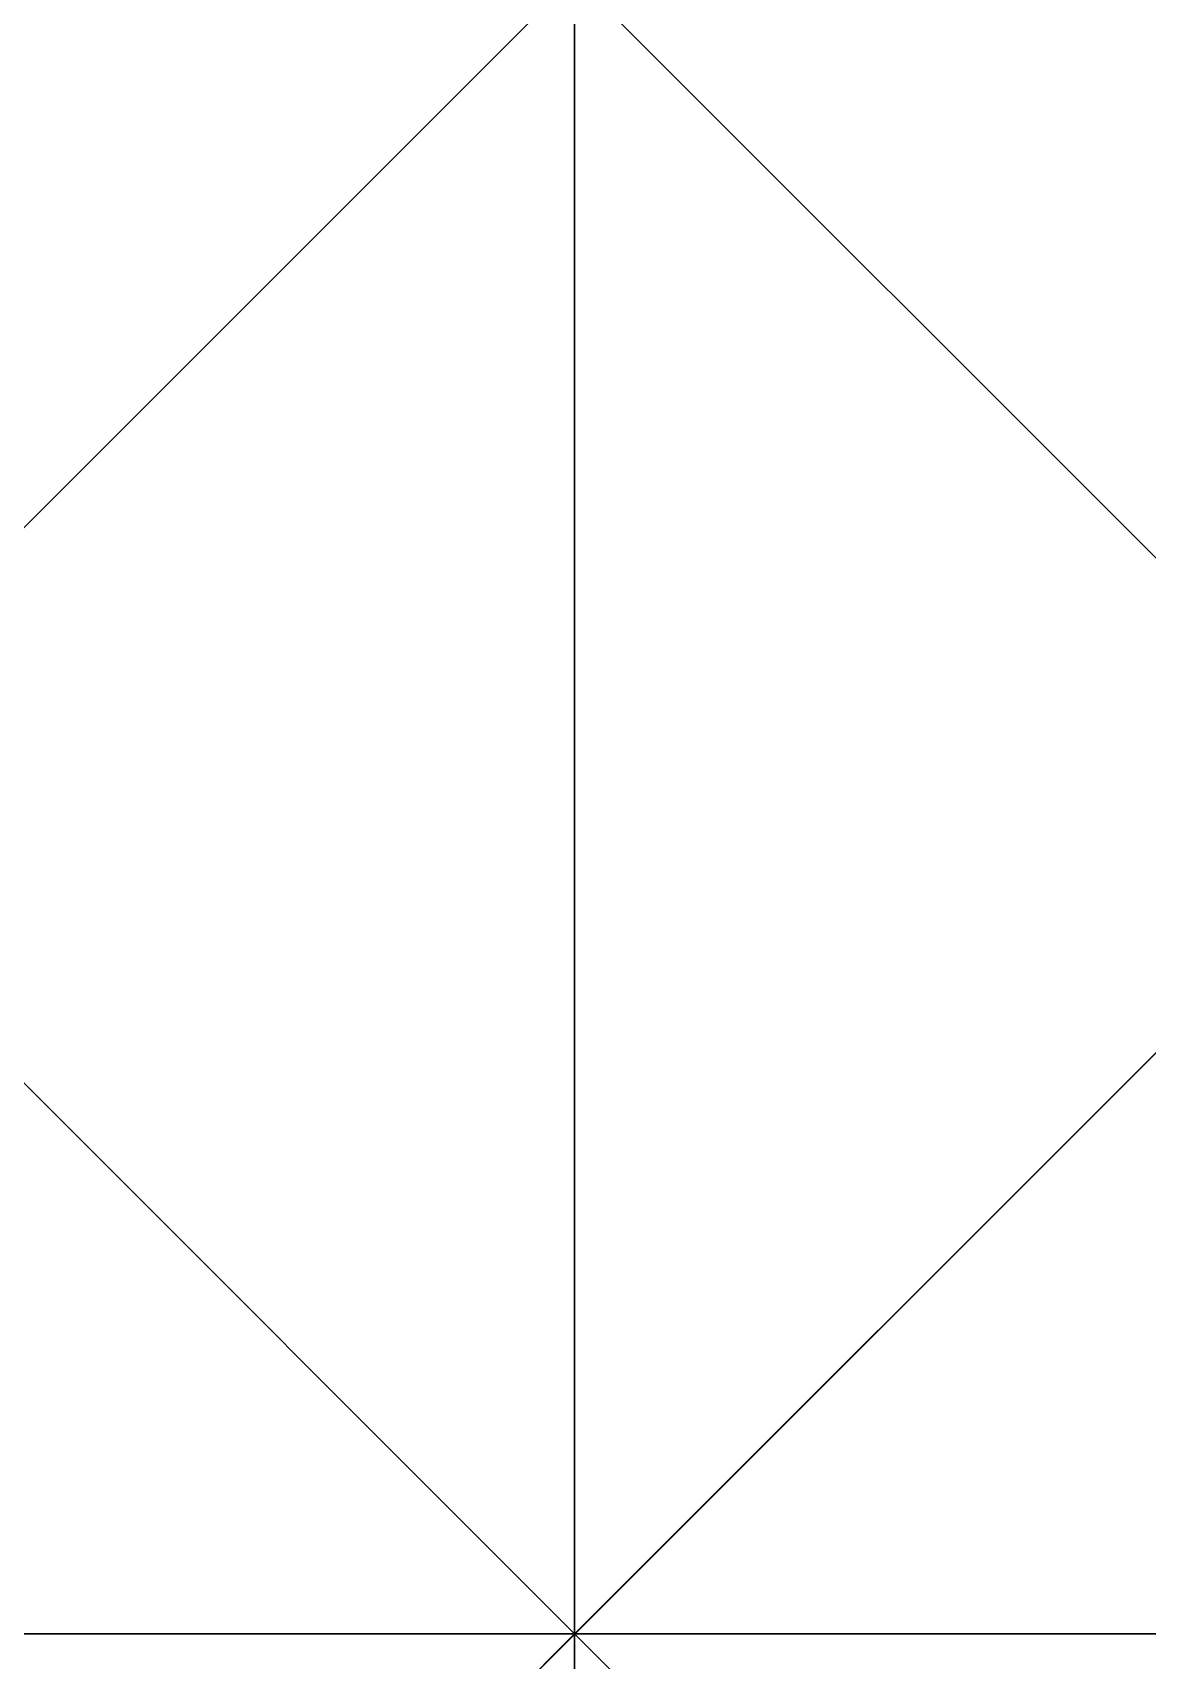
# Model space of a CAD drawing. Header units: metres. Extents: x 0 to 810, y 0 to 745.
# Drawn here: x 0.673 to 1.346, y 3.984 to 4.966 of the extents above; entities that cross this region are included whole.
import ezdxf

# ---------------------------------------------------------------- set-up
doc = ezdxf.new("R2010")
doc.units = ezdxf.units.M
doc.layers.add('forest', color=7, linetype='Continuous')
doc.layers.add('forestfragmentation', color=7, linetype='Continuous')

msp = doc.modelspace()

# ---------------------------------------------------------------- linework, layer by layer
at = {"layer": 'forest', "color": 167}
msp.add_lwpolyline([(0, 0), (0, 4), (2, 4), (3, 5), (3, 6), (2, 7), (2, 9), (1, 10), (0, 10), (0, 63), (63, 63)], dxfattribs=at)
msp.add_lwpolyline([(0, 0), (0, 4), (2, 4), (3, 5), (3, 6), (2, 7), (2, 9), (1, 10), (0, 10), (0, 63), (63, 63)], dxfattribs=at)
msp.add_lwpolyline([(0, 0), (0, 4), (2, 4), (3, 5), (3, 6), (2, 7), (2, 9), (1, 10), (0, 10), (0, 63), (63, 63)], dxfattribs=at)
msp.add_lwpolyline([(0, 0), (0, 4), (2, 4), (3, 5), (3, 6), (2, 7), (2, 9), (1, 10), (0, 10), (0, 63), (63, 63)], dxfattribs=at)
at = {"layer": 'forest', "color": 178}
msp.add_lwpolyline([(2, 0), (2, 4), (1, 5), (0, 5), (0, 63), (63, 63), (63, 0), (2, 0)], dxfattribs=at)
msp.add_lwpolyline([(2, 0), (2, 4), (1, 5), (0, 5), (0, 63), (63, 63), (63, 0), (2, 0)], dxfattribs=at)
msp.add_lwpolyline([(2, 0), (2, 4), (1, 5), (0, 5), (0, 63), (63, 63), (63, 0), (2, 0)], dxfattribs=at)
msp.add_lwpolyline([(2, 0), (2, 4), (1, 5), (0, 5), (0, 63), (63, 63), (63, 0), (2, 0)], dxfattribs=at)
at = {"layer": 'forest', "color": 162}
for points in [[(2, 0), (3, 0), (4, 1), (5, 1), (6, 2), (6, 3), (3, 6), (2, 5), (2, 4), (1, 3), (1, 5), (0, 6), (0, 63), (63, 63)], [(2, 0), (3, 0), (4, 1), (5, 1), (6, 2), (6, 3), (3, 6), (2, 5), (2, 4), (1, 3), (1, 5), (0, 6), (0, 63), (63, 63)], [(2, 0), (3, 0), (4, 1), (5, 1), (6, 2), (6, 3), (3, 6), (2, 5), (2, 4), (1, 3), (1, 5), (0, 6), (0, 63), (63, 63)], [(2, 0), (3, 0), (4, 1), (5, 1), (6, 2), (6, 3), (3, 6), (2, 5), (2, 4), (1, 3), (1, 5), (0, 6), (0, 63), (63, 63)], [(11, 18), (11, 12), (10, 11), (10, 8), (9, 7), (7, 7), (6, 8), (5, 8), (3, 6), (2, 6), (0, 4), (1, 3), (1, 2), (2, 1), (2, 0), (0, 0)], [(11, 18), (11, 12), (10, 11), (10, 8), (9, 7), (7, 7), (6, 8), (5, 8), (3, 6), (2, 6), (0, 4), (1, 3), (1, 2), (2, 1), (2, 0), (0, 0)], [(11, 18), (11, 12), (10, 11), (10, 8), (9, 7), (7, 7), (6, 8), (5, 8), (3, 6), (2, 6), (0, 4), (1, 3), (1, 2), (2, 1), (2, 0), (0, 0)], [(11, 18), (11, 12), (10, 11), (10, 8), (9, 7), (7, 7), (6, 8), (5, 8), (3, 6), (2, 6), (0, 4), (1, 3), (1, 2), (2, 1), (2, 0), (0, 0)]]:
    msp.add_lwpolyline(points, dxfattribs=at)
at = {"layer": 'forest', "color": 119}
msp.add_lwpolyline([(0, 0), (0, 3), (1, 4), (0, 5), (0, 9), (2, 9), (4, 11), (4, 12), (2, 14), (0, 14), (0, 63), (63, 63)], dxfattribs=at)
msp.add_lwpolyline([(0, 0), (0, 3), (1, 4), (0, 5), (0, 9), (2, 9), (4, 11), (4, 12), (2, 14), (0, 14), (0, 63), (63, 63)], dxfattribs=at)
msp.add_lwpolyline([(0, 0), (0, 3), (1, 4), (0, 5), (0, 9), (2, 9), (4, 11), (4, 12), (2, 14), (0, 14), (0, 63), (63, 63)], dxfattribs=at)
msp.add_lwpolyline([(0, 0), (0, 3), (1, 4), (0, 5), (0, 9), (2, 9), (4, 11), (4, 12), (2, 14), (0, 14), (0, 63), (63, 63)], dxfattribs=at)
at = {"layer": 'forest', "color": 177}
for points in [[(0, 0), (0, 4), (1, 4), (1, 3), (3, 1), (4, 1), (6, 3), (6, 14), (7, 15), (7, 17), (8, 18), (5, 21), (2, 21), (1, 22), (0, 22), (0, 25), (1, 25), (3, 27), (3, 28), (2, 29), (1, 29), (0, 28), (0, 27), (0, 40)], [(0, 0), (0, 4), (1, 4), (1, 3), (3, 1), (4, 1), (6, 3), (6, 14), (7, 15), (7, 17), (8, 18), (5, 21), (2, 21), (1, 22), (0, 22), (0, 25), (1, 25), (3, 27), (3, 28), (2, 29), (1, 29), (0, 28), (0, 27), (0, 40)], [(0, 0), (0, 4), (1, 4), (1, 3), (3, 1), (4, 1), (6, 3), (6, 14), (7, 15), (7, 17), (8, 18), (5, 21), (2, 21), (1, 22), (0, 22), (0, 25), (1, 25), (3, 27), (3, 28), (2, 29), (1, 29), (0, 28), (0, 27), (0, 40)], [(0, 0), (0, 4), (1, 4), (1, 3), (3, 1), (4, 1), (6, 3), (6, 14), (7, 15), (7, 17), (8, 18), (5, 21), (2, 21), (1, 22), (0, 22), (0, 25), (1, 25), (3, 27), (3, 28), (2, 29), (1, 29), (0, 28), (0, 27), (0, 40)], [(10, 2), (6, 2), (6, 4), (7, 5), (7, 6), (6, 7), (5, 6), (3, 6), (3, 8), (2, 9), (1, 8), (1, 1), (2, 0), (4, 0), (0, 0)], [(10, 2), (6, 2), (6, 4), (7, 5), (7, 6), (6, 7), (5, 6), (3, 6), (3, 8), (2, 9), (1, 8), (1, 1), (2, 0), (4, 0), (0, 0)], [(10, 2), (6, 2), (6, 4), (7, 5), (7, 6), (6, 7), (5, 6), (3, 6), (3, 8), (2, 9), (1, 8), (1, 1), (2, 0), (4, 0), (0, 0)], [(10, 2), (6, 2), (6, 4), (7, 5), (7, 6), (6, 7), (5, 6), (3, 6), (3, 8), (2, 9), (1, 8), (1, 1), (2, 0), (4, 0), (0, 0)]]:
    msp.add_lwpolyline(points, dxfattribs=at)
at = {"layer": 'forest', "color": 114}
for points in [[(0, 0), (0, 3), (1, 4), (2, 3), (3, 4), (3, 8), (2, 9), (1, 9), (0, 8), (0, 7), (0, 34), (6, 34), (7, 35), (8, 35), (9, 36), (10, 36), (11, 37)], [(0, 0), (0, 3), (1, 4), (2, 3), (3, 4), (3, 8), (2, 9), (1, 9), (0, 8), (0, 7), (0, 34), (6, 34), (7, 35), (8, 35), (9, 36), (10, 36), (11, 37)], [(0, 0), (0, 3), (1, 4), (2, 3), (3, 4), (3, 8), (2, 9), (1, 9), (0, 8), (0, 7), (0, 34), (6, 34), (7, 35), (8, 35), (9, 36), (10, 36), (11, 37)], [(0, 0), (0, 3), (1, 4), (2, 3), (3, 4), (3, 8), (2, 9), (1, 9), (0, 8), (0, 7), (0, 34), (6, 34), (7, 35), (8, 35), (9, 36), (10, 36), (11, 37)], [(8, 3), (7, 3), (6, 4), (2, 4), (0, 6), (0, 12), (3, 12), (4, 11), (5, 11), (6, 12), (8, 12)], [(8, 3), (7, 3), (6, 4), (2, 4), (0, 6), (0, 12), (3, 12), (4, 11), (5, 11), (6, 12), (8, 12)], [(8, 3), (7, 3), (6, 4), (2, 4), (0, 6), (0, 12), (3, 12), (4, 11), (5, 11), (6, 12), (8, 12)], [(8, 3), (7, 3), (6, 4), (2, 4), (0, 6), (0, 12), (3, 12), (4, 11), (5, 11), (6, 12), (8, 12)]]:
    msp.add_lwpolyline(points, dxfattribs=at)
at = {"layer": 'forest', "color": 55}
for points in [[(0, 0), (0, 4), (3, 4), (4, 5), (7, 5), (9, 7), (7, 9), (7, 10), (6, 11), (6, 19)], [(0, 0), (0, 4), (3, 4), (4, 5), (7, 5), (9, 7), (7, 9), (7, 10), (6, 11), (6, 19)], [(0, 0), (0, 4), (3, 4), (4, 5), (7, 5), (9, 7), (7, 9), (7, 10), (6, 11), (6, 19)], [(0, 0), (0, 4), (3, 4), (4, 5), (7, 5), (9, 7), (7, 9), (7, 10), (6, 11), (6, 19)], [(0, 0), (0, 4), (2, 4), (3, 3), (4, 3), (5, 2), (6, 2), (7, 1), (8, 1), (9, 0), (10, 0), (11, 1), (15, 1), (16, 2), (17, 2), (17, 0), (0, 0)], [(0, 0), (0, 4), (2, 4), (3, 3), (4, 3), (5, 2), (6, 2), (7, 1), (8, 1), (9, 0), (10, 0), (11, 1), (15, 1), (16, 2), (17, 2), (17, 0), (0, 0)], [(0, 0), (0, 4), (2, 4), (3, 3), (4, 3), (5, 2), (6, 2), (7, 1), (8, 1), (9, 0), (10, 0), (11, 1), (15, 1), (16, 2), (17, 2), (17, 0), (0, 0)], [(0, 0), (0, 4), (2, 4), (3, 3), (4, 3), (5, 2), (6, 2), (7, 1), (8, 1), (9, 0), (10, 0), (11, 1), (15, 1), (16, 2), (17, 2), (17, 0), (0, 0)]]:
    msp.add_lwpolyline(points, dxfattribs=at)
at = {"layer": 'forest', "color": 157}
msp.add_lwpolyline([(0, 0), (0, 2), (1, 2), (2, 3), (1, 4), (0, 4), (0, 8), (2, 8), (6, 12), (5, 13), (5, 14), (3, 16), (2, 16), (1, 17), (1, 19)], dxfattribs=at)
msp.add_lwpolyline([(0, 0), (0, 2), (1, 2), (2, 3), (1, 4), (0, 4), (0, 8), (2, 8), (6, 12), (5, 13), (5, 14), (3, 16), (2, 16), (1, 17), (1, 19)], dxfattribs=at)
msp.add_lwpolyline([(0, 0), (0, 2), (1, 2), (2, 3), (1, 4), (0, 4), (0, 8), (2, 8), (6, 12), (5, 13), (5, 14), (3, 16), (2, 16), (1, 17), (1, 19)], dxfattribs=at)
msp.add_lwpolyline([(0, 0), (0, 2), (1, 2), (2, 3), (1, 4), (0, 4), (0, 8), (2, 8), (6, 12), (5, 13), (5, 14), (3, 16), (2, 16), (1, 17), (1, 19)], dxfattribs=at)
at = {"layer": 'forest', "color": 60}
msp.add_lwpolyline([(0, 4), (0, 19), (2, 19), (3, 18), (3, 17), (4, 16), (4, 15), (5, 14), (5, 13), (6, 12), (6, 10), (3, 10), (2, 9), (2, 8), (3, 7), (2, 6), (2, 4), (0, 4)], dxfattribs=at)
msp.add_lwpolyline([(0, 4), (0, 19), (2, 19), (3, 18), (3, 17), (4, 16), (4, 15), (5, 14), (5, 13), (6, 12), (6, 10), (3, 10), (2, 9), (2, 8), (3, 7), (2, 6), (2, 4), (0, 4)], dxfattribs=at)
msp.add_lwpolyline([(0, 4), (0, 19), (2, 19), (3, 18), (3, 17), (4, 16), (4, 15), (5, 14), (5, 13), (6, 12), (6, 10), (3, 10), (2, 9), (2, 8), (3, 7), (2, 6), (2, 4), (0, 4)], dxfattribs=at)
msp.add_lwpolyline([(0, 4), (0, 19), (2, 19), (3, 18), (3, 17), (4, 16), (4, 15), (5, 14), (5, 13), (6, 12), (6, 10), (3, 10), (2, 9), (2, 8), (3, 7), (2, 6), (2, 4), (0, 4)], dxfattribs=at)
at = {"layer": 'forest', "color": 137}
msp.add_lwpolyline([(1, 18), (1, 17), (2, 16), (2, 15), (3, 14), (3, 13), (4, 12), (4, 11), (5, 10), (5, 4), (0, 4)], dxfattribs=at)
msp.add_lwpolyline([(1, 18), (1, 17), (2, 16), (2, 15), (3, 14), (3, 13), (4, 12), (4, 11), (5, 10), (5, 4), (0, 4)], dxfattribs=at)
msp.add_lwpolyline([(1, 18), (1, 17), (2, 16), (2, 15), (3, 14), (3, 13), (4, 12), (4, 11), (5, 10), (5, 4), (0, 4)], dxfattribs=at)
msp.add_lwpolyline([(1, 18), (1, 17), (2, 16), (2, 15), (3, 14), (3, 13), (4, 12), (4, 11), (5, 10), (5, 4), (0, 4)], dxfattribs=at)
at = {"layer": 'forest', "color": 111}
msp.add_lwpolyline([(24, 11), (21, 11), (19, 13), (18, 13), (17, 12), (17, 11), (16, 11), (15, 12), (14, 12), (13, 11), (12, 11), (9, 8), (8, 8), (7, 7), (4, 7), (1, 4), (3, 2), (3, 1), (2, 0), (0, 0)], dxfattribs=at)
msp.add_lwpolyline([(24, 11), (21, 11), (19, 13), (18, 13), (17, 12), (17, 11), (16, 11), (15, 12), (14, 12), (13, 11), (12, 11), (9, 8), (8, 8), (7, 7), (4, 7), (1, 4), (3, 2), (3, 1), (2, 0), (0, 0)], dxfattribs=at)
msp.add_lwpolyline([(24, 11), (21, 11), (19, 13), (18, 13), (17, 12), (17, 11), (16, 11), (15, 12), (14, 12), (13, 11), (12, 11), (9, 8), (8, 8), (7, 7), (4, 7), (1, 4), (3, 2), (3, 1), (2, 0), (0, 0)], dxfattribs=at)
msp.add_lwpolyline([(24, 11), (21, 11), (19, 13), (18, 13), (17, 12), (17, 11), (16, 11), (15, 12), (14, 12), (13, 11), (12, 11), (9, 8), (8, 8), (7, 7), (4, 7), (1, 4), (3, 2), (3, 1), (2, 0), (0, 0)], dxfattribs=at)
at = {"layer": 'forest', "color": 105}
msp.add_lwpolyline([(0, 3), (0, 9), (2, 7), (3, 7), (4, 8), (10, 8), (11, 7), (13, 7), (14, 6), (14, 4), (13, 4), (12, 3), (11, 3), (10, 4), (5, 4), (4, 5), (2, 5), (0, 3)], dxfattribs=at)
msp.add_lwpolyline([(0, 3), (0, 9), (2, 7), (3, 7), (4, 8), (10, 8), (11, 7), (13, 7), (14, 6), (14, 4), (13, 4), (12, 3), (11, 3), (10, 4), (5, 4), (4, 5), (2, 5), (0, 3)], dxfattribs=at)
msp.add_lwpolyline([(0, 3), (0, 9), (2, 7), (3, 7), (4, 8), (10, 8), (11, 7), (13, 7), (14, 6), (14, 4), (13, 4), (12, 3), (11, 3), (10, 4), (5, 4), (4, 5), (2, 5), (0, 3)], dxfattribs=at)
msp.add_lwpolyline([(0, 3), (0, 9), (2, 7), (3, 7), (4, 8), (10, 8), (11, 7), (13, 7), (14, 6), (14, 4), (13, 4), (12, 3), (11, 3), (10, 4), (5, 4), (4, 5), (2, 5), (0, 3)], dxfattribs=at)
at = {"layer": 'forest', "color": 54}
msp.add_lwpolyline([(0, 0), (0, 4), (1, 4), (2, 5), (5, 5), (6, 4), (9, 4), (10, 3), (11, 3), (12, 2), (21, 2), (22, 3), (26, 3), (27, 2), (28, 2), (29, 1), (30, 1), (31, 0), (32, 0), (0, 0)], dxfattribs=at)
msp.add_lwpolyline([(0, 0), (0, 4), (1, 4), (2, 5), (5, 5), (6, 4), (9, 4), (10, 3), (11, 3), (12, 2), (21, 2), (22, 3), (26, 3), (27, 2), (28, 2), (29, 1), (30, 1), (31, 0), (32, 0), (0, 0)], dxfattribs=at)
msp.add_lwpolyline([(0, 0), (0, 4), (1, 4), (2, 5), (5, 5), (6, 4), (9, 4), (10, 3), (11, 3), (12, 2), (21, 2), (22, 3), (26, 3), (27, 2), (28, 2), (29, 1), (30, 1), (31, 0), (32, 0), (0, 0)], dxfattribs=at)
msp.add_lwpolyline([(0, 0), (0, 4), (1, 4), (2, 5), (5, 5), (6, 4), (9, 4), (10, 3), (11, 3), (12, 2), (21, 2), (22, 3), (26, 3), (27, 2), (28, 2), (29, 1), (30, 1), (31, 0), (32, 0), (0, 0)], dxfattribs=at)
at = {"layer": 'forestfragmentation', "color": 98}
for points in [[(2, 2), (2, 3), (1, 4), (0, 4), (0, 9), (2, 11), (5, 8), (6, 8), (6, 3), (5, 2), (2, 2)], [(2, 2), (2, 3), (1, 4), (0, 4), (0, 9), (2, 11), (5, 8), (6, 8), (6, 3), (5, 2), (2, 2)], [(2, 2), (2, 3), (1, 4), (0, 4), (0, 9), (2, 11), (5, 8), (6, 8), (6, 3), (5, 2), (2, 2)], [(2, 2), (2, 3), (1, 4), (0, 4), (0, 9), (2, 11), (5, 8), (6, 8), (6, 3), (5, 2), (2, 2)], [(0, 0), (0, 3), (3, 6), (4, 6), (5, 5), (5, 4), (4, 3), (4, 2), (2, 0), (0, 0)], [(0, 0), (0, 3), (3, 6), (4, 6), (5, 5), (5, 4), (4, 3), (4, 2), (2, 0), (0, 0)], [(0, 0), (0, 3), (3, 6), (4, 6), (5, 5), (5, 4), (4, 3), (4, 2), (2, 0), (0, 0)], [(0, 0), (0, 3), (3, 6), (4, 6), (5, 5), (5, 4), (4, 3), (4, 2), (2, 0), (0, 0)]]:
    msp.add_lwpolyline(points, dxfattribs=at)
at = {"layer": 'forestfragmentation', "color": 42}
msp.add_lwpolyline([(0, 0), (0, 4), (2, 4), (3, 3), (7, 3), (7, 2), (6, 1), (5, 1), (4, 0), (0, 0)], dxfattribs=at)
msp.add_lwpolyline([(0, 0), (0, 4), (2, 4), (3, 3), (7, 3), (7, 2), (6, 1), (5, 1), (4, 0), (0, 0)], dxfattribs=at)
msp.add_lwpolyline([(0, 0), (0, 4), (2, 4), (3, 3), (7, 3), (7, 2), (6, 1), (5, 1), (4, 0), (0, 0)], dxfattribs=at)
msp.add_lwpolyline([(0, 0), (0, 4), (2, 4), (3, 3), (7, 3), (7, 2), (6, 1), (5, 1), (4, 0), (0, 0)], dxfattribs=at)

doc.saveas('drawing.dxf')
